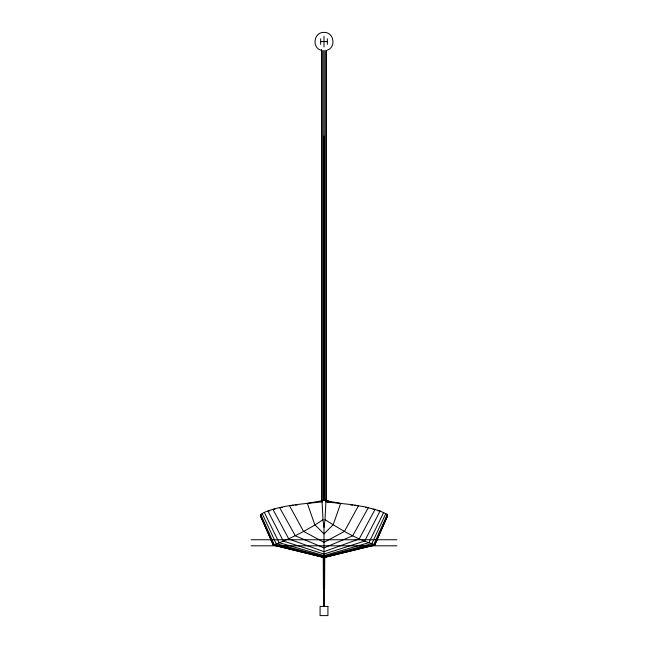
<?xml version="1.0" encoding="UTF-8"?>
<svg xmlns="http://www.w3.org/2000/svg" width="648" height="648" viewBox="0 0 648 648"><rect width="100%" height="100%" fill="white"/><g stroke="black" fill="none" stroke-linecap="round" stroke-linejoin="round"><path stroke-width="0.97" d="M324.591 588.854L324.753 556.899M324 527.27L325.013 519.655L325.904 501.876L324.081 498.903L322.096 501.876L322.988 519.655L324 527.27L324 556.567L371.814 543.656L374.779 545.106L373.515 545.09M320.655 44.42L320.655 38.742M327.345 44.42L327.345 38.742M387.48 515.913L374.738 545.025L324 557.499L273.334 545.146C290.029 538.796 307.8 530.145 322.988 519.655M387.48 515.265L374.487 544.757L324 557.393L273.513 544.757L260.52 515.265M325.904 501.876L351.224 504.565L365.116 506.898L379.542 510.754L387.188 514.382L387.464 516.237L374.666 545.146L324 557.499L273.262 545.025L260.52 515.913M387.302 514.488L373.888 544.369L324 557.183L274.112 544.369L260.699 514.488L262.634 513.256M385.86 513.524L371.814 543.656C354.926 538.472 339.884 528.914 325.013 519.655M383.705 512.374L368.915 542.66L324 555.636L279.086 542.66L264.295 512.374L263.161 512.973M323.919 499.122L322.096 501.876C302.689 503.99 282.593 504.93 264.295 512.374M260.699 514.488L260.828 516.415M326.835 50.317C336.514 47.596 334.044 31.995 324 32.4C313.956 31.995 311.486 47.596 321.165 50.317M351.184 550.589L324 557.28L296.816 550.589M353.128 550.111L372.543 545.324M320.987 500.92L307.322 503.366L314.815 524.734L324 533.887L333.185 524.734L340.678 503.366L327.985 501.098M274.485 545.09L273.424 545.154L260.634 516.326M293.406 505.31L289.47 505.651L303.531 531.368L324 542.384L344.469 531.368L358.53 505.651L354.594 505.31M295.375 505.14L297.343 504.97M282.649 507.4L279.636 507.603L295.318 535.823L324 547.916L352.682 535.823L368.364 507.603L365.351 507.4M274.93 509.223L272.93 509.336L288.814 538.974L324 551.683L359.186 538.974L375.071 509.336L373.07 509.223M269.9 510.843L267.899 510.948L283.362 541.112L324 554.04L364.638 541.112L380.101 510.948L378.1 510.843M320.485 41.585L327.515 41.585M251.068 539.744L396.932 539.744M251.068 545.81L396.932 545.81M350.657 504.97L352.625 505.14M275.457 545.324L294.872 550.111M324 556.567L276.186 543.656L262.14 513.524M331.363 502.419L324.081 499.122L328.107 502.095L324.081 498.903M323.247 556.899L323.409 588.854M326.43 50.495L326.43 500.936M325.968 50.495L325.968 500.936M324.753 50.495L324.753 499.924M324 36.183L324 46.98M324 136.137L324 499.883M323.919 498.903L323.919 499.446M323.247 50.495L323.247 499.924M322.032 50.495L322.032 500.936M321.57 49.483L321.57 500.936M324.405 556.446L323.595 556.446L323.595 606.147L324.405 606.147L324.405 556.446M327.92 606.415L320.08 606.415L320.08 615.6L327.92 615.6L327.92 606.415"/></g></svg>
